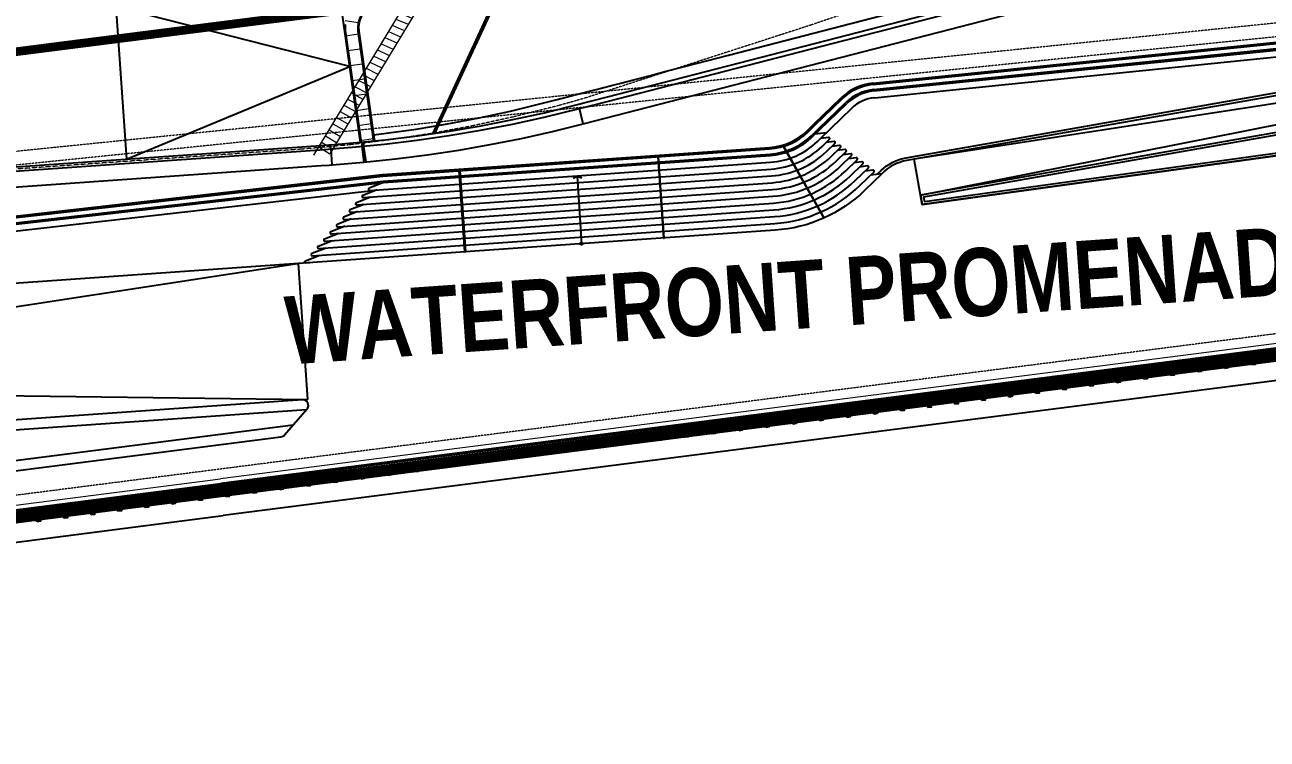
# Model space of a CAD drawing. Header units: millimetres. Extents: x 306 to 836129804, y -168137 to 818603917.
# Drawn here: x 834567188 to 834621964, y 817911606 to 817943071 of the extents above; entities that cross this region are included whole.
import ezdxf
from ezdxf.xclip import XClip

# ---------------------------------------------------------------- set-up
doc = ezdxf.new("R2010")
doc.units = ezdxf.units.MM
doc.header["$LTSCALE"] = 3
doc.header["$XCLIPFRAME"] = 0
for name, pattern in [('B0701', [2.34375, 1.5625, -0.78125]), ('B0703', [4.6875, 3.125, -1.5625]), ('CENTER', [2, 1.25, -0.25, 0.25, -0.25]), ('DASHED', [0.75, 0.5, -0.25]), ('DGN Style 2', [1.947273044689957e-06, 0, -1.947273044689957e-06])]:
    doc.linetypes.add(name, pattern=pattern)
for name, color, linetype in [('00_Xref', 7, 'Continuous'), ('22INWA-a', 6, 'CENTER'), ('_base', 251, 'Continuous'), ('_PARCEL BOUNDARY', 10, 'DASHED'), ('AR-ROAD_AR_BS_MI_', 251, 'Continuous'), ('LWK-PROMENADE BALLUSTRADE', 8, 'Continuous')]:
    doc.layers.add(name, color=color, linetype=linetype)
for name, color, linetype, lineweight in [('3A35X-MACL-P-FAC-00-0$0$UAJ-34RAIL-a', 251, 'Continuous', 13), ('UAJ-00ANNO-t', 7, 'Continuous', 5), ('UAJ-22INWA', 251, 'Continuous', 35), ('UAJ-22INWA-bw', 251, 'Continuous', 35), ('UAJ-22INWA-h', 251, 'Continuous', 9), ('UAJ-22INWA-h-bw', 251, 'Continuous', 9), ('UAJ-23FLOR-a', 251, 'Continuous', 13), ('UAJ-23FLOR-h', 251, 'Continuous', 9), ('UAJ-23FLOR-z', 251, 'B0703', 9), ('UAJ-28STRU-y', 251, 'B0701', 9), ('UAJ-34RAIL', 251, 'Continuous', 25), ('UAJ-34RAIL-a', 251, 'Continuous', 9)]:
    doc.layers.add(name, color=color, linetype=linetype, lineweight=lineweight)
doc.styles.add('_BOLD', font='arialbd.ttf', dxfattribs={"width": 0.8})
pattern_1 = [(315, (-2836.002459710653, 3466.442342580209), (1.767766952966369, 1.767766952966368), []), (44.99999999999999, (-2836.002459710653, 3466.442342580209), (-1.767766952966368, 1.767766952966369), [])]

# ---------------------------------------------------------------- blocks, each defined once
blk = doc.blocks.new('x-baseplan')
at = {"layer": 'AR-ROAD_AR_BS_MI_', "color": 8, "linetype": 'DGN Style 2', "lineweight": 0, "flags": 128}
blk.add_lwpolyline([(834687.683, 817936.854), (834552.2509999999, 817919.4890000001)], dxfattribs=at)
blk = doc.blocks.new('PROMENADE BALLUSTRADE')
at = {"layer": 'LWK-PROMENADE BALLUSTRADE'}
h = blk.add_hatch(dxfattribs=at)
h.set_pattern_fill('_USER', color=256, scale=2.5, angle=-45.00000000000001, double=1, pattern_type=0)
h.set_pattern_definition(pattern_1)
edge = h.paths.add_edge_path()
edge.add_line((-17, 43), (-17, 187))
edge.add_arc((-8, 187), 9, 90, 180, ccw=False)
edge.add_line((-8, 196), (-8, 190))
edge.add_arc((-8, 187), 3, 89.99999999999999, 180)
edge.add_line((-11, 187), (-11, 43))
edge.add_arc((-8, 43), 3, 180, 270)
edge.add_line((-8, 40), (-8, 34))
edge.add_arc((-8, 43), 9, 180, 270, ccw=False)
h = blk.add_hatch(dxfattribs=at)
h.set_pattern_fill('_USER', color=256, scale=2.5, angle=-45.00000000000001, double=1, pattern_type=0)
h.set_pattern_definition(pattern_1)
edge = h.paths.add_edge_path()
edge.add_line((17, 43), (17, 187))
edge.add_arc((8, 187), 9, -1.272221872585407e-14, 89.99999999999999)
edge.add_line((8, 196), (8, 190))
edge.add_arc((8, 187), 3, 0, 90, ccw=False)
edge.add_line((11, 187), (11, 43))
edge.add_arc((8, 43), 3, -90, 0, ccw=False)
edge.add_line((8, 40), (8, 34))
edge.add_arc((8, 43), 9, -90.00000000000001, -1.272221872585407e-14)
blk.add_lwpolyline([(75, 230), (75, 0), (-75, 0), (-75, 230)], close=True, dxfattribs=at)
for points in [[(-32.5, 205), (-67.5, 205)], [(-32.5, 25), (-67.5, 25)], [(-50, 187.5), (-50, 222.5)], [(-50, 7.5), (-50, 42.5)], [(67.5, 205), (32.5, 205)], [(67.5, 25), (32.5, 25)], [(50, 187.5), (50, 222.5)], [(50, 7.5), (50, 42.5)]]:
    blk.add_lwpolyline(points, dxfattribs=at)
for points in [[(-5, 43, -0.9999999999999999), (-11, 43), (-11, 187, -0.9999999999999999), (-5, 187)], [(11, 187, 0.9999999999999999), (5, 187), (5, 43, 0.9999999999999999), (11, 43)]]:
    blk.add_lwpolyline(points, format="xyb", close=True, dxfattribs=at)
for centre in [(-50, 205), (-50, 25), (50, 205), (50, 25)]:
    blk.add_circle(centre, 12.5, dxfattribs=at)
blk = doc.blocks.new('*U1354')
at = {"layer": 'UAJ-23FLOR-a'}
blk.add_line((82.7948345443667, -574.9999990816005), (82.79483460343236, 3.112161550689052e-08), dxfattribs=at)
blk = doc.blocks.new('*U1353')
at = {"layer": 'UAJ-34RAIL-a', "linetype": 'ByBlock', "lineweight": -2, "transparency": 16777216}
for p, rotation in [((835311576.197906, 817996038.7381556), 25.90993299230063), ((835312174.8838595, 817996329.5727081), 25.90993299230063), ((835310378.8259989, 817995457.0690507), 25.90993299230063), ((835310977.5119524, 817995747.9036032), 25.90993299230063), ((835309790.8067056, 817995147.0336447), 35.08899511089342), ((835309340.5171794, 817994663.2257792), 59.0788875632661), ((835309120.1619327, 817994040.1117285), 82.19476229126109), ((835309151.876143, 817993378.104279), 98.07867572192555), ((835309245.4132938, 817992719.1199019), 98.07867572192555), ((835309338.9504446, 817992060.1355247), 98.07867572192555), ((835309432.4875954, 817991401.1511476), 98.07867572192555), ((835309526.0247462, 817990742.1667705), 98.07867572192555), ((835309619.561897, 817990083.1823933), 98.07867572192555), ((835309713.0990478, 817989424.1980162), 98.07867572192555), ((835309806.6361986, 817988765.213639), 98.07867572192555)]:
    blk.add_blockref('*U1354', p, dxfattribs=dict(at, rotation=rotation))
blk = doc.blocks.new('3A35X-MAGP-P-LD-00-0')
at = {"layer": '_base'}
for p, q in [((834581990.5135612, 817937885.2849905), (834580806.6630067, 817946225.7037767)), ((834585192.6916425, 817938306.7746785), (834588637.0939674, 817945759.3247335)), ((834585282.1248319, 817938321.5489035), (834588748.8586586, 817945822.4169593)), ((834604582.7925272, 817940506.2581041), (834643838.7539587, 817944498.0159724)), ((834604587.8507134, 817940456.5146146, -0.1231301068853667), (834643797.5646235, 817944443.5697856, -0.2462929494260872)), ((834604588.8623507, 817940446.5659167), (834643789.3267566, 817944432.6805482)), ((834592879.0459614, 817939899.0195132, 6.127265805844218e-08), (834609245.5568309, 817944121.5409276, 8.16084079834792e-07)), ((834604612.1300077, 817940217.7458647), (834643599.8558148, 817944182.2280881)), ((834604618.1998312, 817940158.0536773), (834643550.4286128, 817944116.8926641)), ((834604648.548949, 817939859.59274), (834642202.0758183, 817943678.237881)), ((834643623.7428246, 817943700.1603503, -0.1231301068853667), (834606395.4626198, 817937150.7212145, -0.2462877124007887)), ((834643623.7428247, 817943700.1603503), (834606395.4626199, 817937150.7212145)), ((834591611.415324, 817939571.9620898, 2.793967723846436e-09), (834591833.2429829, 817939629.2093364, 1.304397301282734e-08)), ((834591833.2429829, 817939629.2093364, 1.304397301282734e-08), (834592181.8587879, 817939719.1477777, 2.911838237196207e-08)), ((834592181.8587879, 817939719.1477777, 2.911838237196207e-08), (834592879.0459614, 817939899.0195132, 6.127265805844218e-08)), ((834601980.1433274, 817938692.3570774), (834603188.1419473, 817939858.822338)), ((834602014.8749293, 817938656.388816, -0.1231301068853667), (834603222.8735492, 817939822.8540766, -0.1231301068853667)), ((834602021.8212497, 817938649.1951638), (834603229.8198696, 817939815.6604245)), ((834602181.5866191, 817938483.7411617), (834603389.585239, 817939650.2064223)), ((834602223.2645415, 817938440.5792482), (834603431.2631614, 817939607.0445088)), ((834595097.4310796, 817937270.5692631, -0.3694004042369496), (834595349.6044123, 817933679.4120682, -0.3694004042369498)), ((834595379.4237472, 817933681.4962038, -0.3694004042369498), (834595127.2504143, 817937272.6533986, -0.3694004042369496)), ((834586584.8001387, 817933066.8216169), (834586333.8009366, 817936658.0608742)), ((834586363.6202698, 817936660.1450095, -0.3694016162873854), (834586614.619472, 817933068.9057523, -0.3694016162873855)), ((834595349.6044123, 817933679.4120682, -0.3694004042369498), (834595379.4230626, 817933681.5059527, -0.3694004042369498)), ((834552316.1043973, 817918426.2229114), (834575925.9287155, 817921449.932744))]:
    blk.add_line(p, q, dxfattribs=at)
for points in [[(834591811.6514854, 817938705.8810606), (834630749.3175939, 817948751.6488558)], [(834581990.5135559, 817937885.2849902), (834581305.274241, 817942712.9069487), (834581301.3329082, 817942742.6444814), (834581297.9229294, 817942772.6245157), (834581295.0555216, 817942802.8341367), (834581292.7415373, 817942833.2598685), (834581290.9914308, 817942863.8876843), (834581289.8152285, 817942894.7030183), (834581289.2224969, 817942925.6907793), (834581289.2223129, 817942956.8353668), (834581289.8232328, 817942988.1206894), (834581291.0332636, 817943019.5301837), (834581292.8598337, 817943051.046837), (834581295.3097659, 817943082.6532106)], [(834582569.4755698, 817938226.7641975), (834584436.6172436, 817938483.3973854), (834585828.5617645, 817938713.8094866), (834587215.364056, 817938976.9545809), (834588594.9070237, 817939272.4313133), (834590655.6834694, 817939776.949521), (834590825.4991616, 817939821.046884), (834590911.2488159, 817939843.3161991), (834590997.1805933, 817939865.6316936), (834591340.7339272, 817939954.8477044), (834591512.7077663, 817939999.5073779), (834591684.5483762, 817940044.132293), (834592028.1829767, 817940133.370628), (834592371.8565061, 817940222.6169559), (834592715.425082, 817940311.8384621), (834593059.0101107, 817940401.064781), (834593402.869338, 817940490.3596419), (834593746.4022405, 817940579.570506), (834594090.0589708, 817940668.8139873), (834594777.1837888, 817940847.2526128), (834595464.5434517, 817941025.7516477), (834596151.7587645, 817941204.2116082), (834596839.1605669, 817941382.7194451), (834598213.7795209, 817941739.685954), (834611168.1638496, 817945102.1732746)], [(834571196.4919925, 817943869.5571407), (834571666.8260888, 817937161.4473696), (834581515.1190896, 817941234.5160019), (834571196.4919925, 817943869.5571406)], [(834606050.4273212, 817937216.9400215), (834642219.3564738, 817943580.0112886)], [(834606672.6871021, 817935574.9230634), (834643762.355249, 817942912.2602322), (834606395.4622532, 817937150.7232995)], [(834647066.4793191, 817942681.2571547), (834606672.687102, 817935574.9230635), (834606746.3761824, 817935156.0599247), (834647500.3683673, 817940768.4752887)], [(834647075.075911, 817942555.8498812), (834606817.4546868, 817935473.4718614), (834606848.6203411, 817935296.3201898), (834647367.5213221, 817940876.360088)], [(834580659.0418665, 817937790.767233), (834581660.4436754, 817937869.2315665), (834583078.9529177, 817938008.9347898), (834584493.9420626, 817938181.8289635), (834585904.4957384, 817938387.8032115), (834587309.791901, 817938626.7415768), (834588709.0692177, 817938898.5059098), (834590101.6871908, 817939202.9683076), (834591611.4153241, 817939571.96209)], [(834603639.652702, 817939391.2349375), (834602253.2352974, 817938052.4852195)], [(834582059.3337173, 817937908.5166293), (834582045.4377472, 817937717.4157119), (834582141.6937922, 817937019.8402461)], [(834582135.0741487, 817937915.9759972), (834582120.8126795, 817937719.8486445), (834582215.9898183, 817937030.0920998)], [(834602437.4261179, 817934569.4085547), (834600652.7739692, 817937734.1299727), (834600626.6425799, 817937719.3939401), (834602409.9543971, 817934557.0492171)], [(834548976.0594342, 817932606.7543832), (834549085.6186492, 817932642.1375059), (834582964.4083424, 817936472.672601)], [(834548994.4991609, 817932549.6581795), (834549098.335502, 817932583.1930492), (834582969.820344, 817936412.9022149)], [(834604978.5069908, 817936513.7133594), (834604479.0010941, 817936448.4157907)], [(834604942.5236044, 817936652.7314593), (834604770.3795338, 817936486.5060391)], [(834543069.9249943, 817930025.1377378), (834543048.952728, 817930324.7422823), (834549159.8002907, 817932298.2948418), (834582996.6647183, 817936124.0896199)], [(834543105.0145073, 817930027.5905453), (834549223.384555, 817932003.5725583), (834582668.0874263, 817935785.0272458)], [(834549033.3685374, 817932320.5140601), (834549147.0834379, 817932357.2392985), (834582989.9237169, 817936183.7097415)], [(834602437.4261179, 817934569.4085547), (834602409.954397, 817934557.0492171)], [(834579293.4186854, 817932557.5100094), (834543278.9786665, 817927034.2299374), (834579671.4779596, 817926572.0340055)], [(834579671.4779596, 817926572.0340055), (834579253.2664454, 817932554.405416)], [(834651431.9393079, 817931119.9863565), (834575925.9287152, 817921449.9327438)], [(834579607.0401115, 817926116.8635842), (834554691.1371704, 817924375.0629313)], [(834552671.6622307, 817922070.9175419), (834579018.2979186, 817925445.1307576)]]:
    blk.add_lwpolyline(points, dxfattribs=at)
for points, elevation in [([(834582025.4472147, 817937887.6989049), (834581338.6380818, 817942715.0977808), (834581334.6870791, 817942744.8340304), (834581331.2673515, 817942774.8129541), (834581328.3901204, 817942805.0216413), (834581326.0662422, 817942835.4466188), (834581324.3061762, 817942866.073864), (834581323.1199534, 817942896.8888139), (834581322.5171452, 817942927.8763804), (834581322.5068337, 817942959.0209662), (834581323.09758, 817942990.3064826), (834581324.2973969, 817943021.7163687), (834581326.1137184, 817943053.2336143), (834581328.5533726, 817943084.8407829)], 0.1231573314883879), ([(834542770.8863033, 817930000.5094079), (834542733.2869445, 817930538.0525975), (834549096.2160263, 817932593.0171252), (834582962.9597112, 817936422.1902279)], -5.006179410779743e-06), ([(834591357.5647418, 817936310.3087289), (834591544.9282819, 817936399.2603922), (834591741.9513029, 817936334.4574312)], -0.123096654835666), ([(834591357.5647503, 817936310.3087069), (834591544.9282905, 817936399.26037), (834591741.9513115, 817936334.457409)], -0.1231049134747336), ([(834591544.928282, 817936399.2603922), (834591731.0157515, 817933426.5013825)], 4.016208138731021e-05), ([(834591544.9282906, 817936399.26037), (834591731.0157588, 817933426.5013603)], 3.193302866470737e-05), ([(834586584.8001387, 817933066.8216169), (834586614.619472, 817933068.9057523)], -0.3694016162873855), ([(834647011.2828702, 817931893.6814139), (834636162.5647597, 817930507.7174263), (834621889.2347448, 817928711.7255694), (834608682.8736087, 817926958.6838253), (834590466.9024409, 817924721.1873671), (834569539.1466056, 817921947.3136936), (834552149.6700485, 817919745.3265916), (834551321.8716785, 817919445.2575078), (834529685.0612148, 817911078.8481073), (834518657.0467377, 817906846.8879232), (834506366.2926642, 817902183.4812337), (834496343.1096759, 817898357.2732068), (834485452.7251874, 817894209.1506627), (834473243.9604954, 817889479.9418117), (834460256.1865518, 817884557.9306589), (834451189.4707811, 817881115.5348946), (834434616.8273058, 817874776.8035216)], 4047.000000020489), ([(834647049.2999998, 817931596.1), (834636200.3, 817930210.1), (834621927.7000002, 817928414.1999998), (834608720.8999999, 817926661.0999999), (834590504.8999999, 817924423.6000001), (834569577.7, 817921649.8000001), (834552220.5, 817919451.9), (834551427.0999998, 817919164.3000001), (834529792.9, 817910798.9000001), (834518763.9999998, 817906566.5999998), (834506473, 817901903.1), (834496450.0999998, 817898076.9999998), (834485560.2999998, 817893929.1), (834473351.3, 817889199.7999998), (834460362.5, 817884277.3999997), (834451296.2999998, 817880835.1999998), (834434724.0000001, 817874496.5999999)], 4047.000000020489)]:
    blk.add_lwpolyline(points, dxfattribs=dict(at, elevation=elevation))
for points, elevation in [([(834582499.2994676, 817943893.6294571, 0.328816707531815), (834581907.905492, 817942796.0892352), (834582600.4746838, 817937928.2044373)], 0.1231573314883879), ([(834647500.368367, 817940768.4752887), (834606746.3763577, 817935156.0599486), (834606395.7651291, 817937149.0016924), (834606072.0855191, 817937093.8306296, 0.1576276901443896), (834604978.5069907, 817936513.7133595), (834604215.0928097, 817935776.546854, -0.1763180974741944), (834600278.1595459, 817934023.8790661), (834579253.3563397, 817932554.4117186), (834543069.9249941, 817930025.1377378)], -0.1231301068853667), ([(834582975.748132, 817936423.3595598), (834600027.1603448, 817937615.1183234, 0.176326460663338), (834601714.4175062, 817938366.2617077), (834602014.8749292, 817938656.3888161)], -0.1231301068853667)]:
    blk.add_lwpolyline(points, format="xyb", dxfattribs=dict(at, elevation=elevation))
for points in [[(834585080.7518553, 817945161.1217804), (834582466.3188022, 817943891.0611368, 0.328816707531815), (834581874.567958, 817942793.7132835), (834582565.5541662, 817937925.6035322)], [(834647500.3683671, 817940768.4752887), (834606746.3763578, 817935156.0599486), (834606395.7651292, 817937149.0016924), (834606072.0855192, 817937093.8306296, 0.1576276901443896), (834604978.5069908, 817936513.7133595), (834604215.0928098, 817935776.546854, -0.1763180974741944), (834600278.159546, 817934023.8790661), (834579253.3563398, 817932554.4117186), (834543069.9249942, 817930025.1377378)], [(834582964.4083426, 817936472.672601), (834600023.6742449, 817937664.9966464, 0.1763264606740395), (834601679.6859033, 817938402.2299681), (834601980.1433272, 817938692.3570774)], [(834582969.8203444, 817936412.9022149), (834600027.8575649, 817937605.1426588, 0.1763264606713211), (834601721.363827, 817938359.0680556), (834602021.8212497, 817938649.1951638)], [(834582992.4814122, 817936183.9436092), (834600043.893625, 817937375.7023729, 0.1763264606726173), (834601881.1292008, 817938193.614058), (834602181.586619, 817938483.7411618)], [(834582996.6647322, 817936124.0896217), (834600048.0769451, 817937315.8483853, 0.1763264606627495), (834601922.8071244, 817938150.4521456), (834602223.2645415, 817938440.5792483)], [(834582435.1109556, 817935483.377771), (834581804.3035847, 817935236.514503, 0.8588109516888682), (834581826.0112909, 817935140.0746824), (834600110.8267454, 817936418.038571, 0.1763264606762959), (834602547.9759786, 817937503.0234594), (834602907.8785747, 817937850.5518997, 0.722881071695562), (834602866.6658992, 817937936.0983385), (834602517.2894607, 817937890.4263412)], [(834582715.8878423, 817935803.7336963), (834582085.0804715, 817935556.8704282, 0.8588109516051505), (834582106.7881777, 817935460.4306076), (834600089.9101453, 817936717.3085092, 0.1763264606755664), (834602339.5863606, 817937718.8330215), (834602662.6646208, 817938030.8032185, 0.7228810717201033), (834602621.4519452, 817938116.3496574), (834602272.0755064, 817938070.67766)], [(834582996.6647321, 817936124.0896215), (834582365.8572513, 817935877.2263275, 0.8588109494831039), (834582387.5649576, 817935780.7865069), (834600068.9935452, 817937016.5784473, 0.1763264606674698), (834602131.1967424, 817937934.6425836), (834602526.367449, 817938316.2265474), (834602026.8615525, 817938250.9289787)], [(834581592.7802951, 817934522.3099954), (834580961.9729248, 817934275.4467275, 0.8588109516258916), (834580983.680631, 817934179.0069069), (834600173.5765457, 817935520.2287567, 0.1763264606832359), (834603173.1448328, 817936855.5947734), (834603643.5204372, 817937309.7979434, 0.7228810717738404), (834603602.3077617, 817937395.3443822), (834603252.931323, 817937349.6723849)], [(834581873.5571822, 817934842.6659209), (834581242.7498108, 817934595.8026526, 0.8588109516725235), (834581264.457517, 817934499.362832), (834600152.6599456, 817935819.4986949, 0.1763264606778097), (834602964.7552147, 817937071.4043354), (834603398.3064833, 817937490.0492622, 0.722881071758893), (834603357.0938077, 817937575.595701), (834603007.717369, 817937529.9237037)], [(834582154.3340688, 817935163.0218459), (834581523.5266982, 817934916.158578, 0.858810951676759), (834581545.2344044, 817934819.7187574), (834600131.7433455, 817936118.7686329, 0.1763264606772925), (834602756.3655967, 817937287.2138975), (834603153.092529, 817937670.3005809, 0.7228810717810573), (834603111.8798535, 817937755.8470197), (834602762.5034149, 817937710.1750224)], [(834580750.449635, 817933561.2422204), (834580119.6422637, 817933314.378952, 0.8588109515863288), (834580141.3499699, 817933217.9391314), (834600236.326346, 817934622.4189425, 0.1763264606835223), (834603798.313687, 817936208.1660872), (834604379.1622998, 817936769.043987, 0.7228810716668551), (834604337.9496242, 817936854.5904258), (834603988.5731857, 817936808.9184287)], [(834581031.2265166, 817933881.5981395), (834580400.4191628, 817933634.7348782, 0.8588109517070261), (834580422.126869, 817933538.2950575), (834600215.409746, 817934921.6888804, 0.1763264606837263), (834603589.9240689, 817936423.9756494), (834604133.9483457, 817936949.295306, 0.7228810718275495), (834604092.7356701, 817937034.8417448), (834603743.3592314, 817936989.1697474)], [(834581312.0034087, 817934201.9540704), (834580681.196038, 817933955.0908024, 0.8588109516511108), (834580702.9037442, 817933858.6509818), (834600194.493146, 817935220.9588186, 0.1763264606833427), (834603381.5344509, 817936639.7852113), (834603888.7343915, 817937129.5466245, 0.7228810717191716), (834603847.5217159, 817937215.0930635), (834603498.1452773, 817937169.4210662)], [(834604942.5236044, 817936652.7314593, -0.1495409372445351), (834606050.4273212, 817937216.9400216, -0.1495409372445351)], [(834580469.6727484, 817933240.886295), (834579838.8653773, 817932994.0230268, 0.8588109516997683), (834579860.5730835, 817932897.5832062), (834600257.2429461, 817934323.1490042, 0.1763264606878376), (834604006.7033051, 817935992.3565252), (834604624.3762538, 817936588.7926683, 0.722881071619107), (834604583.1635784, 817936674.3391072), (834604233.7871397, 817936628.66711)], [(834579759.142585, 817932589.7621728), (834579579.796174, 817932577.2272893, -0.8588109531610791), (834579558.088468, 817932673.6671101), (834580188.895861, 817932920.5303698)], [(834552747.8060769, 817921626.9938607), (834578476.5250766, 817924922.070496, 0.1829427420371185), (834578632.7757066, 817925005.2643301), (834579628.1022806, 817926140.8947314, 0.6696432868921183), (834579422.6593496, 817926555.066895), (834555319.8575261, 817924870.1131943)]]:
    blk.add_lwpolyline(points, format="xyb", dxfattribs=at)
at = {"layer": '_base', "extrusion": (2.652100586018883e-08, -1.029445834103527e-07, 0.9999999999999944)}
blk.add_lwpolyline([(834591811.6511692, 817938705.8823189), (834591637.0172515, 817939383.7455945)], dxfattribs=at)
at = {"layer": '_base', "extrusion": (4.109701876013204e-08, -5.830924465075351e-07, 0.9999999999998292)}
blk.add_lwpolyline([(834580744.0767206, 817936905.8882408), (834580694.8612546, 817937604.1667864)], dxfattribs=at)
blk.add_lwpolyline([(834580744.0767206, 817936905.8882408), (834580694.8612546, 817937604.1667864)], dxfattribs=at)
at = {"layer": '_base'}
for points in [[(834591637.0175678, 817939383.7443362, 12100.90533520078), (834591816.6313719, 817939430.0877674, 12100.9052504136), (834592166.2654924, 817939520.2917793, 12100.90525997526), (834592865.4169871, 817939700.6706102, 12100.90526076941), (834619432.9734074, 817946555.0425258, 12100.90526049501), (834625026.2114977, 817947997.8034027, 12100.90526043627), (834627822.8116366, 817948719.2571049, 12100.90526040689), (834629221.0916132, 817949080.0611217, 12100.9052603922), (834629920.2006224, 817949260.4867439, 12100.90526038486), (834630269.5176896, 817949350.676846, 12100.90526038118), (834630445.4296559, 817949395.931498, 12100.90526037936), (834630568.1890634, 817949427.5681595, 12100.90526037802)], [(834580694.8617563, 817937604.1598585, 12076.95066567358), (834581626.39547, 817937676.6165786, 12080.80303382452), (834583047.2822775, 817937814.9581094, 12086.04323855319), (834584464.5331718, 817937986.614537, 12090.49702725245), (834585877.366841, 817938191.488944, 12094.16199878856), (834587284.9798127, 817938429.4693623, 12097.03596411912), (834588686.6018974, 817938700.4169953, 12099.11754804701), (834590081.5027701, 817939004.1878976, 12100.40573308746), (834591637.0175679, 817939383.7443364, 12100.90533520078)], [(834580744.0772223, 817936905.8813128, 12076.95025649002), (834582141.6937921, 817937019.8402461, 12082.54798948425), (834583537.4413073, 817937165.7530318, 12087.40949729337), (834584930.2242535, 817937343.5680177, 12091.52953705134), (834586318.9494693, 817937553.1835248, 12094.90401516965), (834587702.5290022, 817937794.4480147, 12097.53000025928), (834589079.8829464, 817938067.1604509, 12099.40573152893), (834590449.9422519, 817938371.0708568, 12100.53062260933), (834591811.6514854, 817938705.8810606, 12100.90526078696)], [(834542042.0161675, 817934895.4644705, 11912.02819586139), (834542743.2328681, 817934944.6743119, 11915.07015561223), (834545624.3006448, 817935146.5509329, 11927.35926985934), (834551386.4353405, 817935550.3712026, 11951.93705760367), (834580197.1238487, 817937569.2703058, 12074.82599376849), (834580557.2739027, 817937594.5097958, 12076.36205581663), (834580694.8617563, 817937604.1598585, 12076.95066567358)], [(834551242.3471354, 817935729.3579863, -9.761019075750753e-07), (834580236.68021, 817937761.1553173, -1.402986526954919e-08), (834580595.9476682, 817937786.3286462, -2.113665686920285e-09), (834580659.0418667, 817937790.7672333, 0)], [(834542091.2316337, 817934197.1859249, 277.7115812308384), (834542792.4483342, 817934246.3957663, 280.7535409816865), (834545673.5161109, 817934448.2723873, 293.0426552287954), (834551435.6508067, 817934852.092657, 317.6204429731242), (834580246.3393148, 817936870.9917601, 440.5093791379459), (834580606.4893688, 817936896.2312502, 442.0454411860774), (834580744.0772225, 817936905.8813128, 442.6340510430273)]]:
    blk.add_polyline3d(points, dxfattribs=at)
for centre, radius in [((834591730.2866669, 817933426.4504254, 4.016218257896268e-05), 49.99999999999981), ((834591730.2866743, 817933426.4504032, 3.193323103636847e-05), 49.9999999999998), ((834591730.286667, 817933426.4504254, 4.016218257896268e-05), 49.99999999999981), ((834591730.2866744, 817933426.4504032, 3.193323103636847e-05), 49.9999999999998)]:
    blk.add_circle(centre, radius, dxfattribs=at)
for centre, radius in [((834604820.5272826, 817938168.3140957, -0.1231301068853667), 2349.999999984493), ((834604820.5272825, 817938168.3140957, -0.1231301068853667), 2299.999999984493), ((834604820.5272826, 817938168.3140957, -0.1231301068853667), 2289.999999984493), ((834604820.5272826, 817938168.3140957, -0.1231301068853667), 2059.999999984493), ((834604820.5272826, 817938168.3140957, -0.1231301068853667), 1999.999999984493), ((834604820.5272826, 817938168.3140957, -0.1231301068853667), 1700.000047252859)]:
    blk.add_arc(centre, radius, 95.8061877862971, 133.9979028480117, dxfattribs=at)
blk.add_blockref('*U1353', (-727816.1226427555, -50879.92864882946), dxfattribs=at)
for p, rotation in [((834618944.5323526, 817928018.2070692, 4047.000000020489), 187.5613642895165), ((834620134.0977502, 817928176.1126252, 4047.000000020489), 187.5613642895165), ((834621323.6631479, 817928334.0181813, 4047.000000020489), 187.5613642895165), ((834615375.8361595, 817927544.4904008, 4047.000000020489), 187.5613642895165), ((834616565.4015572, 817927702.395957, 4047.000000020489), 187.5613642895165), ((834617754.9669548, 817927860.3015131, 4047.000000020489), 187.5613642895165), ((834610617.5745689, 817926912.8681765, 4047.000000020489), 187.5613642895165), ((834611807.1399665, 817927070.7737325, 4047.000000020489), 187.5613642895165), ((834612996.7053642, 817927228.6792886, 4047.000000020489), 187.5613642895165), ((834614186.2707618, 817927386.5848447, 4047.000000020489), 187.5613642895165), ((834607046.7936158, 817926455.4662508, 4047.000000020489), 187.0026537785533), ((834608237.8422229, 817926601.764629, 4047.000000020489), 187.0026537785533), ((834609428.0091711, 817926754.9626203, 4047.000000020489), 187.5613642895165), ((834602282.5991873, 817925870.2727377, 4047.000000020489), 187.0026537785533), ((834603473.6477944, 817926016.571116, 4047.000000020489), 187.0026537785533), ((834604664.6964015, 817926162.8694942, 4047.000000020489), 187.0026537785533), ((834605855.7450086, 817926309.1678725, 4047.000000020489), 187.0026537785533), ((834597518.4047588, 817925285.0792247, 4047.000000020489), 187.0026537785533), ((834598709.4533659, 817925431.377603, 4047.000000020489), 187.0026537785533), ((834599900.501973, 817925577.6759813, 4047.000000020489), 187.0026537785533), ((834601091.5505801, 817925723.9743595, 4047.000000020489), 187.0026537785533), ((834592754.2103304, 817924699.8857118, 4047.000000020489), 187.0026537785533), ((834593945.2589375, 817924846.18409, 4047.000000020489), 187.0026537785533), ((834595136.3075446, 817924992.4824682, 4047.000000020489), 187.0026537785533), ((834596327.3561517, 817925138.7808465, 4047.000000020489), 187.0026537785533), ((834589182.6791214, 817924248.3453403, 4047.000000020489), 187.5502710899941), ((834590372.2750694, 817924406.0205783, 4047.000000020489), 187.5502710899941), ((834591563.1617233, 817924553.5873336, 4047.000000020489), 187.0026537785533), ((834584424.2953297, 817923617.6443883, 4047.000000020489), 187.5502710899941), ((834585613.8912777, 817923775.3196262, 4047.000000020489), 187.5502710899941), ((834586803.4872255, 817923932.9948642, 4047.000000020489), 187.5502710899941), ((834587993.0831735, 817924090.6701022, 4047.000000020489), 187.5502710899941), ((834580855.507486, 817923144.6186743, 4047.000000020489), 187.5502710899941), ((834582045.1034338, 817923302.2939123, 4047.000000020489), 187.5502710899941), ((834583234.6993818, 817923459.9691503, 4047.000000020489), 187.5502710899941), ((834576097.1236942, 817922513.9177223, 4047.000000020489), 187.5502710899941), ((834577286.7196422, 817922671.5929604, 4047.000000020489), 187.5502710899941), ((834578476.31559, 817922829.2681983, 4047.000000020489), 187.5502710899941), ((834579665.911538, 817922986.9434363, 4047.000000020489), 187.5502710899941), ((834572528.3358505, 817922040.8920083, 4047.000000020489), 187.5502710899941), ((834573717.9317983, 817922198.5672463, 4047.000000020489), 187.5502710899941), ((834574907.5277463, 817922356.2424843, 4047.000000020489), 187.5502710899941), ((834567768.5881875, 817921420.7159505, 4047.000000020489), 187.2168159248106), ((834568959.0816364, 817921571.465239, 4047.000000020489), 187.2168159248106), ((834570149.1439546, 817921725.5415324, 4047.000000020489), 187.5502710899941), ((834571338.7399025, 817921883.2167703, 4047.000000020489), 187.5502710899941)]:
    blk.add_blockref('PROMENADE BALLUSTRADE', p, dxfattribs=dict(at, rotation=rotation))
blk = doc.blocks.new('*U1126')
at = {"layer": 'UAJ-23FLOR-h'}
h = blk.add_hatch(dxfattribs=at)
h.set_pattern_fill('ANSI31', color=256, scale=100, angle=315)
h.set_pattern_definition([(0, (374.9999986453246, -3462.421684792776), (8.526512829121202e-14, 317.4999999999999), [])])
h.paths.add_polyline_path([(7.187615267412184e-07, -6529.410500543288), (-6.759057669114554e-08, 4066.988816583719), (574.9999980457719, 4066.988816498376), (574.9999993089612, -6529.410500271004)])
at = {"layer": 'UAJ-22INWA-h'}
blk.add_lwpolyline([(7.187615267412184e-07, -6529.410500543288), (574.9999993089612, -6529.410500366372)], dxfattribs=at)
at = {"layer": 'UAJ-23FLOR-h'}
for p, q in [((8.927640947566847e-07, -6948.68916867421), (-2.199233388909278e-07, 4122.708471780175)), ((574.9999981265709, 3996.601857835935), (574.9999992940601, -6529.410694915789))]:
    blk.add_line(p, q, dxfattribs=at)
blk = doc.blocks.new('PB1')
at = {"layer": '_PARCEL BOUNDARY', "ltscale": 5, "const_width": 382.5, "flags": 128}
blk.add_lwpolyline([(834493654.0001229, 817517222.0994015), (834495220.0000008, 817517337.4055538), (834492444.0000008, 817557035.4055538), (834498761.0000008, 817565962.4055538, 0.1039453279034611), (834533697.0000008, 817549820.4055538, 0.02814852517119689), (834560518.0000008, 817544745.4055538), (834570883.0000008, 817541589.4055538, 0.01218113012605105), (834580152.0000008, 817539059.4055538, 0.01181689527257956), (834589680.0000008, 817538655.4055538, 0.01895900769302935), (834627610.0000008, 817539489.4055538), (834630540.0000008, 817540418.4055538), (834634554.0000008, 817540697.4056759), (834637584.0000008, 817540183.4055538, 0.004978743369814412), (834647569.0000008, 817541071.4055538), (834660846.0111092, 817542394.4067745, -0.02316027545200003), (834692882.2128915, 817544092.3540401), (834848633.0000008, 817545126.4056759), (834853232.0000008, 817545226.4055538), (834857282.0000008, 817545692.4056759), (834861211.0000008, 817546780.4055538, 0.08894422378079146), (834868247.0000008, 817552295.4055538, 0.09128275039785394), (834872755.0000008, 817559703.4055538, 0.06185807621675871), (834874097.0000008, 817565165.4055538), (834880689.0000008, 817565564.4055538), (834904743.0000008, 817565941.4055538, 0.07734061700058462), (834909188.6641854, 817557307.1221066, 0.2674729698631412), (834920028.1553963, 817552489.5266476, 0.03637730442615884), (834937243.165162, 817555572.4476681, 0.2494227361332762), (834949395.0000008, 817566641.4056759), (834966122.0000008, 817566903.4055538), (835091811.0000008, 817574777.4055538), (835119690.0000008, 817576586.4055538), (835121800.0000008, 817571864.4055538, 0.07369685434770203), (835125906.0000008, 817566838.4055538), (835207274.0000008, 817579502.4055538), (835208699.0000008, 817570346.4055538), (835222078.0000008, 817575222.4055538), (835227487.0109872, 817576187.407507, 0.04905368402648331), (835256687.0000008, 817584425.4055538), (835337017.0000008, 817589446.4055538, -0.0621863410645765), (835336509.915162, 817536748.7755489, 0.05571216091389759), (835335348.4786385, 817485197.0270138), (835335994.0000008, 817477945.4055538), (835339286.0000008, 817458795.4055538), (835342221.0000008, 817441416.4055538), (835346043.0000008, 817404387.4055538), (835266281.0000008, 817393086.4055538), (835170777.0000008, 817384907.4055538), (835121934.0000008, 817378609.4055538), (835122014.0000008, 817377733.4056759), (835091934.0000008, 817373836.4055538), (835080292.0000008, 817372113.4056759), (835071867.0000008, 817371247.4055538), (835046358.0000008, 817368019.4055538), (835046275.0000008, 817368216.4055538), (834552235.0000008, 817304559.4055538), (834499769.9895264, 817284511.1912314)], format="xyb", dxfattribs=at)
at = {"layer": '_PARCEL BOUNDARY', "ltscale": 5, "const_width": 382.5}
blk.add_lwpolyline([(834825297.0000008, 817359878.0994015), (834547391.0000008, 817324442.0994015), (834507889.0000008, 817309232.0994015)], dxfattribs=at)

msp = doc.modelspace()

# ---------------------------------------------------------------- hatches: boundary and pattern name
at = {"layer": 'UAJ-22INWA-h-bw'}
h = msp.add_hatch(dxfattribs=at)
h.set_pattern_fill('AR-SAND', color=256, scale=20, angle=-0.482804397579503)
h.set_pattern_definition([(41.01589560198407, (834535475.4881887, 818132159.9455585), (-3.62076257556837, 38.38668100228728), [0, -30.4, 0, -33.99999999999999, 0, -32.49999999999999]), (11.01589560198407, (834535475.4881887, 818132159.9455585), (31.86752588921556, 58.50733281991391), [0, -16.4, 0, -27.4, 0, -10.5]), (331.0158956019841, (834535450.9344903, 818132158.4369525), (62.15866904845046, 3.932491083932419), [0, -10, 0, -36, 0, -47]), (321.015895601984, (834535450.9344903, 818132158.4369525), (58.9328938761519, 21.20751384255632), [0, -4.999999999999999, 0, -23.59999999999999, 0, -27])])
h.paths.add_polyline_path([(834503235.1401694, 817900778.9911128), (834503222.5326536, 817900959.3363578), (834552028.59694, 817919571.982437), (834651101.6135118, 817932260.2621423), (834651362.0895267, 817932119.2083055), (834552071.0000004, 817919403.0000006)])

# ---------------------------------------------------------------- linework, layer by layer
at = {"layer": '22INWA-a', "ltscale": 2, "const_width": 500, "flags": 128}
msp.add_lwpolyline([(834645623.6869675, 817967959.8298992), (834644172.2057416, 817967858.3591783), (834645623.6869675, 817967959.8298992), (834648121.0199271, 817931878.0378461), (834646732.9119703, 817931602.6841583), (834552249.9020534, 817919488.4926492), (834509653.719406, 817903226.8796499), (834493650.5402416, 818132199.4721122), (834495221.4466506, 818132309.2531987), (834492443.3530575, 818172005.4249322), (834498761.0000008, 818180933.000002, 0.1039453279364779), (834533697.0000086, 818164790.9999983, 0.0281485251874361), (834560518.0000027, 818159716.0000006), (834570883.0000095, 818156559.9999988, 0.01218113012787053), (834580152.0000002, 818154030, 0.0118168953345502), (834589679.9999993, 818153626.0000007, 0.01895900772234266), (834627610.0000029, 818154459.9999995), (834630540.0000026, 818155389.0000011), (834633307.5130115, 818155581.3607701), (834636812.9937819, 818105509.8540434), (834642798.3436269, 818105928.8853481), (834646290.2711654, 818056050.9699742), (834640304.3231351, 818055631.8967907), (834643398.1701388, 818011440.063687), (834641154.3077285, 818011282.972015), (834643400.0372874, 817979197.1576313), (834644172.2057416, 817967858.3591783)], format="xyb", close=True, dxfattribs=at)
at = {"layer": '3A35X-MACL-P-FAC-00-0$0$UAJ-34RAIL-a', "ltscale": 0.5}
msp.add_line((834651101.6135118, 817932260.2621422), (834613472.7962992, 817927441.1401019), dxfattribs=at)
at = {"layer": 'UAJ-22INWA-bw', "ltscale": 0.5}
for points in [[(834651101.6135118, 817932260.2621422), (834575843.9790866, 817922622.0180615)], [(834651362.0895268, 817932119.2083055), (834575856.0654346, 817922449.1529641)], [(834503222.5326537, 817900959.3363578), (834552028.5969402, 817919571.982437), (834575843.9790869, 817922622.0180615)], [(834503235.1401694, 817900778.9911127), (834552071.0000005, 817919403.0000006), (834575856.0654348, 817922449.152964)]]:
    msp.add_lwpolyline(points, dxfattribs=at)
at = {"layer": 'UAJ-23FLOR-a'}
msp.add_line((834552316.1043972, 817918426.2229112), (834575925.9287153, 817921449.9327439), dxfattribs=at)
for points in [[(834651070.3907297, 817932706.9143616), (834575812.7502004, 817923068.6694983)], [(834651431.939308, 817931119.9863567), (834575925.9287152, 817921449.9327439)], [(834503189.9571654, 817901425.31511), (834551919.0352746, 817920008.6017962), (834575812.7502004, 817923068.6694982)]]:
    msp.add_lwpolyline(points, dxfattribs=at)
at = {"layer": 'UAJ-23FLOR-z', "linetype": 'B0703'}
for p, q in [((834628471.559455, 817952082.8863637), (834601841.0971763, 817943060.9262377)), ((834601851.9285449, 817943064.5098342), (834591941.3403696, 817939863.7773339)), ((834590700.5426538, 817939510.4222732), (834588702.046658, 817939009.8549153)), ((834591493.4905233, 817939730.9380624), (834590680.8166127, 817939505.2132584)), ((834591959.5408032, 817939869.4169091), (834591479.9258344, 817939727.0411885)), ((834588726.1115983, 817939015.4889264), (834586870.4662703, 817938611.1812928)), ((834586895.0692858, 817938616.1388782), (834585087.050543, 817938281.240047)), ((834583318.5052594, 817938008.9443958), (834581433.343679, 817937778.9932274)), ((834585111.0282106, 817938285.3054758), (834583293.6433089, 817938005.5151557)), ((834579422.9204215, 817937596.7884326), (834551044.822214, 817935624.6893632)), ((834581457.9202982, 817937781.6064681), (834579406.1603903, 817937595.4451683))]:
    msp.add_line(p, q, dxfattribs=at)
at = {"layer": 'UAJ-28STRU-y'}
for points, elevation in [([(834645225.0403681, 817952810.7055389), (834645776.1294355, 817944927.577085), (834508703.5709974, 817930984.2761911), (834508182.081743, 817938443.962132)], 1.136020180659962e-09), ([(834644664.183639, 817952229.8012158), (834645137.0443087, 817945465.6642632), (834509258.9250772, 817931643.8641673), (834508780.620969, 817938485.804614)], 1.12348474561948e-09)]:
    msp.add_lwpolyline(points, dxfattribs=dict(at, elevation=elevation))
msp.add_lwpolyline([(834647911.5455434, 817932735.8334292), (834555082.4612848, 817920847.2140391, -0.04191867343016017), (834554246.353308, 817920810.7464113), (834529144.9519066, 817921820.3663708, 0.09926765291360393), (834526815.0456803, 817921449.8946826), (834502423.3139328, 817912391.8255124)], format="xyb", dxfattribs=at)
at = {"layer": 'UAJ-34RAIL'}
msp.add_line((834551982.7624179, 817919754.6397527), (834575830.9146535, 817922808.872242), dxfattribs=at)
for points in [[(834651332.7526188, 817932538.8815228), (834575826.7228564, 817922868.8254548)], [(834651336.9436057, 817932478.9282058), (834575830.9146534, 817922808.8722419)], [(834503204.532328, 817901216.8234982), (834551968.0561539, 817919813.2463781), (834575826.7228565, 817922868.8254548)]]:
    msp.add_lwpolyline(points, dxfattribs=at)

# ---------------------------------------------------------------- block references
at = {"ltscale": 0.5}
msp.add_blockref('3A35X-MAGP-P-LD-00-0', (0, 0), dxfattribs=at)
msp.add_blockref('PB1', (-0.5600396394729614, 614971.3320208788))
at = {"layer": '00_Xref'}
ref = msp.add_blockref('x-baseplan', (0, 0), dxfattribs=dict(at, xscale=1000, yscale=1000, zscale=1000))
XClip(ref).set_block_clipping_path([(834130.0932744878, 818214.2808966772), (834660.7980561039, 818251.3812309058), (834689.2509440434, 817844.3745563453), (834158.5461624272, 817807.2742220557)])
at = {"layer": 'UAJ-22INWA', "rotation": 328.8309161415156}
msp.add_blockref('*U1126', (834583524.7146237, 817943279.0809758, 499.9999996770508), dxfattribs=at)

# ---------------------------------------------------------------- texts
at = {"layer": 'UAJ-00ANNO-t', "style": '_BOLD', "width": 0.8}
msp.add_text('WATERFRONT PROMENADE', height=3000, rotation=4, dxfattribs=at).set_placement((834578791.445823, 817928104.4880875, -0.123142063582999))

doc.saveas('drawing.dxf')
